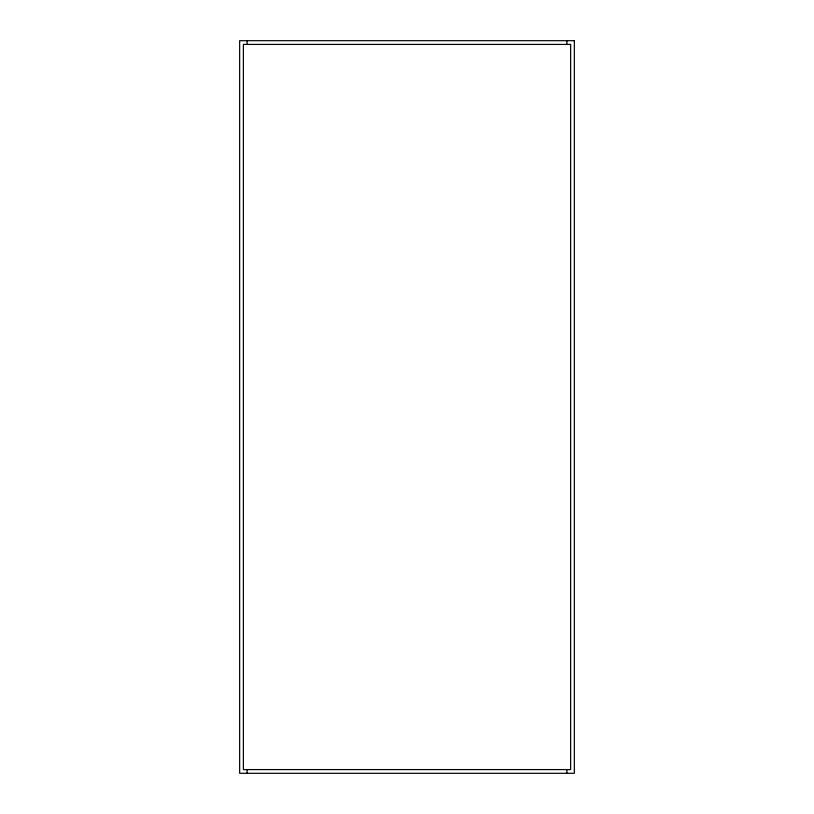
<?xml version="1.0" encoding="UTF-8"?>
<svg xmlns="http://www.w3.org/2000/svg" width="814" height="814" viewBox="0 0 814 814"><rect width="100%" height="100%" fill="white"/><g stroke="black" fill="none" stroke-linecap="round" stroke-linejoin="round"><path stroke-width="1.22" d="M566.91 40.7L566.91 44.414M566.91 769.586L566.91 773.3M247.09 40.7L247.09 44.414M247.09 769.586L247.09 773.3M574.348 40.7L239.652 40.7L239.652 773.3L574.348 773.3L574.348 40.7M570.624 44.414L243.376 44.414L243.376 769.586L570.624 769.586L570.624 44.414"/></g></svg>
